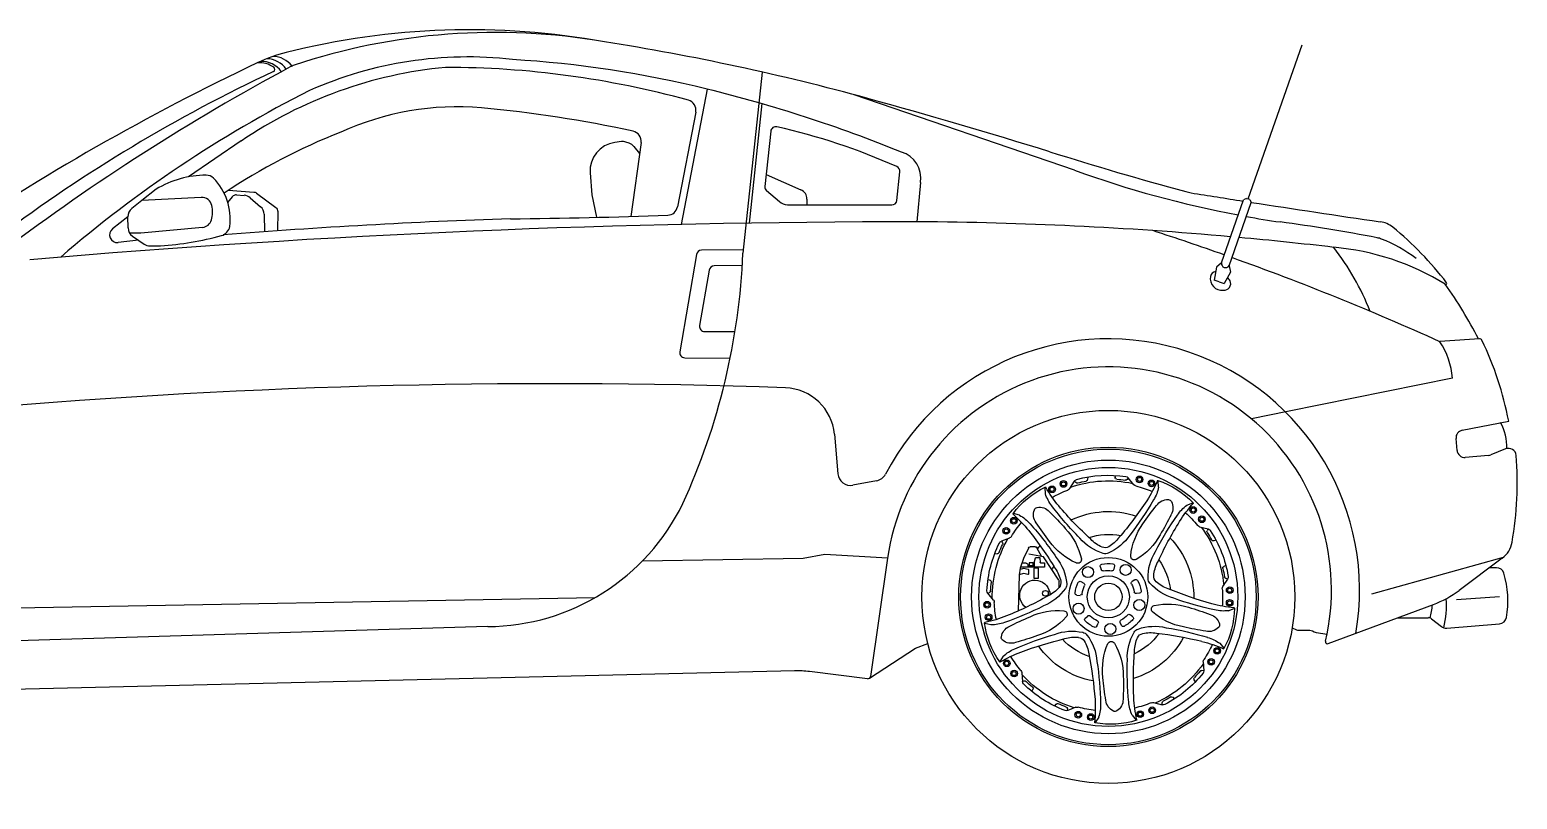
# Model space of a CAD drawing. Header units: millimetres. Extents: x -631 to 3678, y -30 to 1417.
# Drawn here: x 881 to 3678, y -30 to 1417 of the extents above; entities that cross this region are included whole.
import ezdxf

# ---------------------------------------------------------------- set-up
doc = ezdxf.new("R2010")
doc.units = ezdxf.units.MM
doc.layers.add('ceco.net 220 Nissan Z350 - side left', color=7, linetype='Continuous')

msp = doc.modelspace()

# ---------------------------------------------------------------- linework, layer by layer
at = {"layer": 'ceco.net 220 Nissan Z350 - side left'}
for p, q in [((3172.3, 1098.6), (3273.7, 1388.3)), ((2258.7, 1337), (2222.3, 996.6)), ((2154.7, 1305.1), (2105.8, 1050.8)), ((2846, 1152.6), (2431.2, 1294.5)), ((2133.5, 1262), (2099.2, 1083.7)), ((2257.8, 1277.8), (2233.8, 1053.3)), ((1278.9, 1207.6), (1179.8, 1140.3)), ((1993.6, 1206.5), (1981.4, 1205)), ((2008.2, 1203.5), (2002, 1205.6)), ((2030.6, 1204.7), (2011.6, 1065.8)), ((2274.5, 1225.9), (2263.5, 1122.1)), ((2017, 1197.4), (2027.8, 1184.1)), ((1935, 1147.7), (1938.4, 1106.3)), ((2511.7, 1095.9), (2517.2, 1149.8)), ((2265.9, 1144.8), (2331.2, 1115.9)), ((2556, 1129.7), (2549.1, 1055.7)), ((1092, 1095.6), (1073, 1080.6)), ((1118.8, 1116.8), (1092, 1095.6)), ((1203.8, 1101.4), (1092, 1095.6)), ((1253.7, 1092), (1262.1, 1102.6)), ((1270.2, 1106.3), (1284.4, 1105.4)), ((1295.8, 1100.8), (1315.1, 1084.1)), ((1938.4, 1106.3), (1947.1, 1064.3)), ((2290.8, 1093.5), (2266.8, 1113.8)), ((2342.6, 1098.3), (2342.6, 1087.8)), ((3122, 978.4), (3163.6, 1097.1)), ((3136.6, 973.2), (3178.2, 1092)), ((3169.1, 1099.7), (3163.6, 1097.1)), ((3169.1, 1099.7), (3172.3, 1098.6)), ((3175.5, 1097.5), (3172.3, 1098.6)), ((3175.5, 1097.5), (3178.2, 1092)), ((1065.8, 1065.3), (1036.8, 1042.4)), ((1066.1, 1044.3), (1065.8, 1065.3)), ((1321.7, 1070), (1322.3, 1036.9)), ((2306.2, 1087.9), (2502.2, 1087.3)), ((1206.1, 1045.2), (1090.2, 1034.3)), ((1085.4, 1021.2), (1047.3, 1016.9)), ((1090.2, 1034.3), (1069, 1034.3)), ((1074.4, 1028.7), (1096.4, 1013.7)), ((1107.2, 1010.4), (1127.1, 1010.4)), ((3112.5, 970.6), (3108.3, 946.2)), ((3122, 978.4), (3112.5, 970.6)), ((3139.2, 961.3), (3127.2, 939.6)), ((3136.6, 973.2), (3139.2, 961.3)), ((3117.8, 942.9), (3108.3, 946.2)), ((3117.8, 942.9), (3127.2, 939.6)), ((3556.3, 761.9), (3246.2, 699.1)), ((3246.2, 699.1), (3178.5, 685.4)), ((3574.7, 663.7), (3662.2, 681.2)), ((2394.3, 656.3), (2400.9, 582)), ((3565, 626.1), (3563.2, 648.4)), ((3624.3, 616.5), (3580.5, 612.9)), ((3656.4, 628.8), (3628.5, 617.5)), ((2473.4, 568.7), (2429, 560.6)), ((2836.8, 554.2), (2845.8, 568.3)), ((2845.8, 568.3), (2848.4, 565.6)), ((2870.5, 575.9), (2870.4, 571.7)), ((2921.3, 578.9), (2921.9, 574.7)), ((2946.8, 574.3), (2944.5, 571.3)), ((2957.4, 561.4), (2946.8, 574.3)), ((3003.9, 557.1), (3003.3, 568.8)), ((2791.1, 544.4), (2790.3, 556.1)), ((2742.2, 504.2), (2730.9, 507.3)), ((3057.2, 523), (3068.1, 527.3)), ((3080.6, 482.6), (3096.8, 478.4)), ((3096.8, 478.4), (3095, 475.1)), ((2723.7, 461.3), (2708.2, 455.3)), ((2708.2, 455.3), (2710.3, 452.2)), ((3111.7, 457.2), (3107.6, 456)), ((2335.2, 422.8), (2033.1, 418)), ((2376.2, 430), (2335.2, 422.8)), ((2494.2, 423.4), (2376.2, 430)), ((2494.2, 423.4), (2462, 200.8)), ((2696, 432.4), (2700.1, 431.7)), ((2749.9, 422.5), (2743.6, 404.7)), ((2759.4, 442.5), (2749.9, 422.5)), ((2787.5, 425.6), (2760, 431.1)), ((2771.8, 444.8), (2762.4, 444.4)), ((2769.7, 414.8), (2772.6, 424.1)), ((2773.3, 424.6), (2780, 424.7)), ((2784.6, 426.2), (2775, 443.1)), ((2780.7, 424.1), (2781, 415.2)), ((2816.1, 381.8), (2787.5, 425.6)), ((3651.8, 424.8), (3404.5, 355.8)), ((3650.1, 423.5), (3568.8, 362.6)), ((2741.8, 392.2), (2739.6, 323.9)), ((2743.6, 404.7), (2741.8, 392.2)), ((2749.8, 394.4), (2741.8, 392.2)), ((2749.8, 404.2), (2743.3, 402.4)), ((2788.6, 406.2), (2744.2, 406.2)), ((2755, 413.7), (2746.8, 413.7)), ((2758.5, 402.4), (2750.1, 404.2)), ((2758.3, 392.7), (2750.1, 394.4)), ((2758.4, 406.2), (2758.4, 410.3)), ((2769.7, 408.1), (2758.4, 408.1)), ((2759.1, 401.8), (2759.1, 393.4)), ((2767.8, 414.6), (2760.2, 414.6)), ((2760.2, 414.6), (2760.2, 409.4)), ((2760.2, 409.4), (2767.8, 409.4)), ((2767.8, 409.4), (2767.8, 414.6)), ((2778, 404.7), (2769.5, 404.7)), ((2769.5, 404.7), (2769.5, 385.8)), ((2769.7, 414.8), (2769.7, 408.1)), ((2778, 385.8), (2778, 404.7)), ((2781.7, 414.6), (2788.6, 414.6)), ((2789.3, 413.9), (2789.3, 406.9)), ((2894.2, 407.8), (2895.8, 401.8)), ((2921, 408.7), (2919.8, 402.6)), ((3130.2, 409.8), (3126.4, 408)), ((3639.2, 405.3), (3625.9, 405.3)), ((2683.1, 383.2), (2687.1, 381.8)), ((2769.5, 385.8), (2778, 385.8)), ((2816.7, 368.3), (2816.7, 379.9)), ((2857.7, 379.5), (2863.2, 376.5)), ((2959.2, 382.7), (2953.9, 379.3)), ((3124.7, 370.1), (3133.8, 384.2)), ((3133.8, 384.2), (3130.2, 385.4)), ((654.8, 326.2), (1944.6, 349.5)), ((2682.7, 357.3), (2686.1, 359)), ((2693.3, 344.4), (2682.7, 357.3)), ((2850.3, 353.8), (2856.5, 353.5)), ((2968.2, 357.5), (2962.1, 356.8)), ((3322.9, 262.7), (3520.8, 336.4)), ((3564, 345.4), (3644.7, 351.1)), ((2865.9, 310.4), (2870.5, 314.6)), ((2955.3, 313.2), (2950.5, 317.1)), ((3135, 324.6), (3145.9, 328.8)), ((3454, 311.5), (3511.4, 311.5)), ((3517.3, 309.5), (3535.7, 295)), ((1742.2, 294.7), (836.6, 267.4)), ((2688.5, 298), (2677.1, 300.8)), ((2888, 295.3), (2890.3, 301.1)), ((2934.2, 296.8), (2931.6, 302.4)), ((3545.7, 292), (3644.9, 299.9)), ((3119, 263.3), (3126.6, 254.3)), ((2711.6, 239), (2705.2, 229.2)), ((3087.9, 228.5), (3088.9, 211.8)), ((2319.6, 211.5), (582, 170)), ((2456.7, 196.7), (2347.5, 210.1)), ((2746.7, 208.2), (2747.7, 191.5)), ((3088.9, 211.8), (3085.2, 212.5)), ((2747.7, 191.5), (2751.3, 192.6)), ((2765.6, 172.9), (2767.6, 176.6)), ((3073.3, 191.2), (3070.9, 194.6)), ((2808.5, 145.5), (2811, 148.8)), ((2832.9, 137), (2832.4, 140.8)), ((2848.5, 143.1), (2832.9, 137)), ((2994.5, 151.8), (3010.7, 147.6)), ((3010.7, 147.6), (3010.8, 151.4)), ((3034, 158.9), (3031.1, 161.9)), ((2891.2, 124.3), (2884.9, 114.3)), ((2954.4, 128), (2961.8, 118.9))]:
    msp.add_line(p, q, dxfattribs=at)
for points in [[(1254.6, 1114.9), (1302.5, 1111.7, -0.146382), (1307.6, 1109.8), (1343.6, 1082.6, -0.239192), (1347.4, 1074.8), (1346.8, 1038.7)], [(2223, 1003.2), (2144.1, 1002.3, 0.362013), (2134.8, 994.3), (2103.4, 811.4, 0.461953), (2112.8, 800.2), (2198.3, 799.4)], [(2221.1, 973.5), (2168, 972.9, 0.362013), (2158.7, 965), (2140.8, 860.6, 0.466343), (2150.3, 849.4), (2207.4, 849.7)], [(3255.2, 292.5), (3263.4, 288.9, 0.10343), (3267.3, 288.1), (3288.4, 288.1, -0.134075), (3293.3, 286.7), (3296.4, 284.9, 0.096827), (3299.9, 283.6), (3320.7, 280.6)]]:
    msp.add_lwpolyline(points, format="xyb", dxfattribs=at)
msp.add_lwpolyline([(2460.2, 197.7), (2546.8, 254.4), (2570, 262.9)], dxfattribs=at)
for centre, radius, start, end in [((1708.6, -3.1), 1419.8, 79.7288, 104.0716), ((1756.9, 221.2), 1190.5, 80.0921, 108.5403), ((1433.3, 1095.3), 287.4, 104.0716, 115.3636), ((1249.6, -3124.9), 4574.7, 74.6924, 81.0445), ((3232.9, -2700.8), 4488.5, 115.3636, 124.1216), ((3344.1, -2331), 4173.6, 118.2145, 126.9982), ((1741.6, 525.9), 823.9, 95.4798, 124.1688), ((1313.2, 1307.4), 47.3, 55.5475, 94.6447), ((1316.5, 1309.9), 47.3, 36.3059, 91.9302), ((1324.9, 1315.1), 47.3, 35.6383, 87.4165), ((1337.3, 1319.3), 47.3, 38.1887, 88.4321), ((1337.2, 1342.5), 4.79, 295.1207, 55.5475), ((1393.6, 1304.5), 47.9, 108.5403, 118.2145), ((1704.7, 633.4), 732.2, 83.4124, 113.9672), ((1661.4, -382.8), 1728.8, 74.6254, 89.9478), ((1667.9, -664.4), 2028.7, 76.1158, 86.5853), ((2580.6, -1309.2), 2924, 115.1207, 126.9039), ((2463.3, -780.9), 2335.8, 116.8791, 130.7224), ((1547, -1193.9), 2571.8, 67.76, 76.333), ((-860.1, -10684.5), 12423.1, 72.86898, 74.51168), ((1685.8, 740.6), 531.2, 85.1842, 114.4301), ((1518.7, -1056.8), 2336.3, 77.7177, 84.8026), ((2114.7, 1265.7), 19.2, 349.1098, 74.6254), ((2284.1, 1224.9), 9.58, 77.2533, 173.907), ((2017.9, 48.3), 1215.9, 66.046, 77.2533), ((1899.4, 126.5), 1180.2, 111.5412, 123.5781), ((1989.4, 1151), 54.6, 98.4404, 183.47), ((1995.9, 1187.4), 19.2, 71.3835, 96.7861), ((2002.1, 1185.3), 19.2, 38.9578, 71.3835), ((2011.6, 1207.3), 19.2, 352.1965, 77.7177), ((2505.9, 1138), 50.8, 350.5834, 73.3875), ((4872.5, 7780.4), 6911.3, 252.54257, 254.75214), ((2507.7, 1150.7), 9.58, 354.1908, 66.046), ((3521, 3017.5), 1983.3, 250.1017, 259.3231), ((1212.6, 963.6), 179.7, 89.8742, 121.4845), ((1213, 1124.1), 19.2, 44.9581, 89.8742), ((1149.7, 1061), 108.5, 352.477, 44.9581), ((2273, 1121.1), 9.58, 173.907, 229.7758), ((1204.8, 1082.2), 19.2, 12.5136, 92.9452), ((1269.6, 1096.7), 9.58, 86.498, 141.9766), ((1283.3, 1086.3), 19.2, 49.2098, 86.498), ((2306.2, 1111.8), 23.9, 229.7758, 269.8422), ((2323.5, 1098.3), 19.2, 0, 66.0968), ((2502.2, 1096.9), 9.58, 269.8422, 354.1908), ((3080.1, 1204.8), 95.8, 254.7521, 260.8794), ((6871, 24818), 24011.4, 260.87935, 261.11565), ((6871, 24818), 24011.4, 261.15272, 261.73832), ((1084.9, 1065.5), 19.2, 128.4061, 180.8389), ((1168.5, 1074.2), 56.3, 344.5844, 12.5136), ((1302.6, 1069.6), 19.2, 0.9552, 49.2098), ((1682.5, 11897), 10836.2, 270.54222, 272.10788), ((2080.3, 1087.3), 19.2, 272.1079, 349.1098), ((3521, 3017.5), 1983.3, 259.7765, 261.628), ((2542.7, -18319.2), 19374.9, 89.97352, 94.91956), ((1045.7, 1031.1), 14.4, 128.2847, 276.5497), ((1085.2, 1044.5), 19.2, 180.8389, 235.6311), ((1204.3, 1064.3), 19.2, 275.3793, 344.5844), ((1235.3, 1051.2), 22.4, 287.0027, 348.7094), ((2144.3, -10157), 11224, 91.83433, 94.59524), ((2501.4, -6145.5), 7201.4, 84.91903, 89.60054), ((1386.1, -3917.8), 5210.8, 70.4794, 72.0411), ((2854.9, -1843.1), 2922.9, 78.9541, 82.5834), ((3413.9, 1008.4), 47.9, 50.845, 81.7383), ((3051.1, 562.9), 622.5, 37.41, 50.845), ((1107.2, 1029.5), 19.2, 235.6311, 270), ((1084.2, 1615), 606.2, 274.0591, 285.0813), ((2501.4, -6145.5), 7201.4, 83.36592, 84.79179), ((3291.7, 531.2), 478.4, 58.3161, 85.0006), ((2929.2, 698.3), 509, 21.8028, 37.4342), ((3405.8, 978.6), 47.9, 68.8541, 78.9541), ((3329.1, 780.4), 260.4, 52.4085, 68.8541), ((964.7, 1049.9), 1258.7, 335.4098, 357.5721), ((1386.1, -3917.8), 5210.8, 65.6714, 70.3088), ((3122.3, 948.4), 21.2, 167.9333, 278.765), ((3112.1, 951.6), 10.7, 95.7606, 173.2404), ((3130.7, 977.9), 8.76, 176.6877, 246.3226), ((3129.5, 978.3), 8.76, 255.0781, 324.7129), ((3106, 924.5), 38.2, 32.5148, 44.0518), ((3127.2, 939.6), 12.3, 262.2092, 26.0194), ((3544, 939.9), 1.92, 238.3161, 37.41), ((2909.4, 483.4), 779.9, 26.852, 35.6709), ((2909.4, 363.4), 472.3, 350.0686, 152.5382), ((3749.7, -1648.1), 2488, 93.2823, 95.0007), ((3419.8, 753.2), 136.8, 3.6775, 34.3167), ((3607.5, 831), 4.79, 25.7322, 93.2823), ((3051.1, 562.9), 622.5, 10.9577, 25.7322), ((2909.4, 363.4), 419.6, 346.7394, 171.7762), ((1862.3, -11675.4), 12426.8, 87.97141, 95.23103), ((2298.8, 647.8), 95.8, 5.0725, 87.9714), ((3570.1, 634.2), 88.5, 357.0414, 29.7551), ((3577.5, 649.6), 14.4, 101.3237, 184.6993), ((3579.4, 627.2), 14.4, 184.6993, 274.6993), ((3623.1, 630.8), 14.4, 274.6993, 292.001), ((3661.8, 615.5), 14.4, 4.7582, 112.001), ((3044.7, 564.1), 633.6, 349.943, 4.7582), ((2424.7, 584.1), 23.9, 185.0725, 280.3933), ((2469.1, 592.3), 23.9, 280.3933, 332.5382), ((1739.6, 705.7), 411, 270.3698, 334.0902), ((3621.4, 461.8), 47.9, 306.8213, 349.943), ((3639.2, 391), 14.4, 16.8524, 90), ((3480.5, 342.9), 180.1, 350.0363, 16.8524), ((3339.6, 353.7), 180.1, 346.2898, 354.2626), ((3454, 516), 191.6, 290.4223, 306.8213), ((3365, 333.7), 180.1, 346.8063, 4.2964), ((3511.4, 302), 9.58, 51.8154, 90), ((3643.8, 314.2), 14.4, 274.5659, 350.0363), ((3544.6, 306.3), 14.4, 231.8154, 274.5659), ((3321.5, 266.3), 3.83, 166.7394, 290.4223), ((2324.1, 20), 191.6, 82.9996, 91.3686), ((2457.2, 201.5), 4.79, 262.9996, 351.7762)]:
    msp.add_arc(centre, radius, start, end, dxfattribs=at)
at = {"layer": 'ceco.net 220 Nissan Z350 - side left', "extrusion": (0, 0, -1)}
for centre, major_axis, start_param, end_param in [((2909.4, 350.6), (-247.9, 247.9), 5.497787, 11.780972), ((2909.4, 350.6), (199, 199), 3.926991, 10.210176), ((2909.4, 350.6), (196.5, 196.5), 3.926991, 10.210176), ((2909.4, 350.6), (-181.9, 181.9), 5.497787, 11.780972), ((2909.4, 350.6), (172.1, 172.1), 3.926991, 10.210176), ((2825, 562.9), (-4.42, 4.42), 5.497787, 11.780972), ((2825, 562.9), (-2.69, 2.69), 5.497787, 11.780972), ((2909.4, 350.6), (-154.3, 154.3), 0.454662, 0.997157), ((2851.6, 564.6), (-4.89, 4.89), 6.064749, 6.804722), ((2850.9, 568), (-2.45, 2.45), 3.663974, 4.731158), ((2909.4, 350.6), (-161.7, 161.7), 0.521537, 0.930282), ((2909.4, 350.6), (156.8, 156.8), -1.048415, -0.974956), ((2867, 571.7), (2.45, 2.45), 0.800129, 2.166637), ((2925.3, 575.2), (-2.45, 2.45), 3.997571, 5.364079), ((2909.4, 350.6), (156.8, 156.8), -0.714818, -0.641359), ((2941.7, 573.4), (-2.45, 2.45), 3.003846, 4.07103), ((2941.4, 570), (-4.89, 4.89), 0.930282, 1.670255), ((2962.7, 565.8), (-4.89, 4.89), 4.169849, 4.811848), ((2968.1, 571.5), (4.42, 4.42), 3.926991, 10.210176), ((2968.1, 571.5), (-2.69, 2.69), 5.497787, 11.780972), ((2759.4, 674.9), (187.1, 187.1), 1.196795, 1.358441), ((2990.6, 564), (4.42, 4.42), 3.926991, 10.210176), ((2990.6, 564), (2.69, 2.69), 3.926991, 10.210176), ((3002.6, 568.8), (-0.489, 0.489), 5.909184, 8.587556), ((2951, 415.7), (114.7, 114.7), -0.461309, 0.028172), ((2860.4, 410.3), (-114.7, 114.7), 6.136036, 6.625517), ((2791, 556.2), (0.489, 0.489), 3.859838, 6.53821), ((2860.1, 566.7), (-51.3, 51.3), 4.827614, 5.185277), ((3019.9, 690.4), (-187.1, 187.1), 4.805767, 4.967413), ((2803.5, 552.8), (4.42, 4.42), 3.926991, 10.210176), ((2803.5, 552.8), (-2.69, 2.69), 5.497787, 11.780972), ((2909.4, 350.6), (151.9, 151.9), -1.299398, -1.147233), ((2830.9, 557.9), (-4.89, 4.89), 2.923157, 3.565156), ((2483.1, 830.9), (418.5, 418.5), 1.312858, 1.447821), ((2909.4, 350.6), (151.9, 151.9), -0.54254, -0.390375), ((2932.7, 571), (51.3, 51.3), 0.978931, 1.336594), ((3020.8, 508.4), (-17.7, 17.7), 6.099884, 7.127181), ((3021.9, 526.5), (-4.89, 4.89), 0.843995, 1.354228), ((3021.9, 526.5), (4.89, 4.89), -0.216568, 0.293664), ((2730.7, 506.6), (0.489, 0.489), 3.08175, 5.760122), ((2554.6, 308.1), (-187.1, 187.1), 1.510954, 1.6726), ((2707, 440.8), (51.3, 51.3), -0.277706, 0.079957), ((2793.7, 505.3), (17.7, 17.7), 3.27245, 4.299747), ((2776.8, 511.9), (4.89, 4.89), 4.299747, 4.80998), ((2776.8, 511.9), (4.89, 4.89), -1.473205, -0.962973), ((2780, 494.1), (17.7, 17.7), -0.962973, 0.064324), ((2415.2, 119.8), (-387.3, 387.3), 1.561538, 1.64035), ((3275.7, 878.1), (418.5, 418.5), 3.145591, 3.280554), ((3327.2, 952.1), (-472.5, 472.5), 4.667716, 4.797728), ((2909.4, 350.6), (-113.5, 113.5), 0.33555, 1.116269), ((2423.1, 898.2), (472.5, 472.5), 1.36648, 1.496492), ((3427.5, 180.1), (387.3, 387.3), 4.523858, 4.60267), ((3524.3, 165.3), (-418.5, 418.5), 5.973024, 6.107987), ((2537.2, 749.3), (387.3, 387.3), 1.247379, 1.326191), ((3005.9, 518), (-17.7, 17.7), 1.864461, 2.891758), ((3099.7, 464.2), (-51.3, 51.3), 6.084251, 6.441914), ((3266.7, 350.5), (187.1, 187.1), 4.491608, 4.653254), ((2909.4, 350.6), (151.9, 151.9), -0.042761, 0.109404), ((3069, 513.9), (4.42, 4.42), 3.926991, 10.210176), ((3069, 513.9), (-2.69, 2.69), 5.497787, 11.780972), ((3068.3, 526.7), (-0.489, 0.489), 0.404086, 3.082458), ((2717.5, 474.6), (4.42, 4.42), 3.926991, 10.210176), ((2717.5, 474.6), (2.69, 2.69), 3.926991, 10.210176), ((2731.6, 493.8), (-4.42, 4.42), 5.497787, 11.780972), ((2909.4, 350.6), (151.9, 151.9), 4.484008, 4.636173), ((2731.6, 493.8), (-2.69, 2.69), 5.497787, 11.780972), ((2320.9, 93.6), (418.5, 418.5), 0.056221, 0.191184), ((3231.7, 790.6), (387.3, 387.3), 3.267221, 3.346033), ((2739.5, 395.7), (-86.3, 86.3), 1.602464, 2.137581), ((3072.8, 415.5), (-86.3, 86.3), 5.597424, 6.13254), ((3610.6, 139.1), (-472.5, 472.5), 5.924353, 6.054365), ((3082.4, 489.3), (-4.89, 4.89), 4.179794, 4.821793), ((3085.3, 496.5), (-4.42, 4.42), 5.497787, 11.780972), ((3085.3, 496.5), (-2.69, 2.69), 5.497787, 11.780972), ((2909.4, 350.6), (154.3, 154.3), 0.140503, 0.682997), ((3095.1, 471.7), (4.89, 4.89), -0.532595, 0.207377), ((2909.4, 350.6), (-161.7, 161.7), 5.548085, 5.956831), ((2909.4, 350.6), (-154.3, 154.3), 5.481211, 6.023705), ((2909.4, 350.6), (156.8, 156.8), 4.31173, 4.385189), ((2710.7, 448.8), (-4.89, 4.89), 5.956831, 6.696803), ((2707.5, 450.2), (2.45, 2.45), 0.176413, 1.243597), ((2721.2, 467.8), (4.89, 4.89), 1.342415, 1.984414), ((2238.3, 57.3), (472.5, 472.5), 0.109843, 0.239855), ((2898.1, 526.1), (86.3, 86.3), 2.76999, 3.305106), ((2926.7, 521.3), (65.8, 65.8), 2.64943, 3.225894), ((2909.4, 350.6), (-83.1, 83.1), 0.467388, 0.984431), ((2924.3, 505.8), (47.5, 47.5), 2.765685, 3.153456), ((2872, 518.1), (-65.8, 65.8), 2.938314, 3.514778), ((2876.2, 502.9), (47.5, 47.5), 1.439955, 1.827727), ((2899.8, 526.2), (86.3, 86.3), 1.288305, 1.823421), ((2909.4, 350.6), (-113.5, 113.5), 1.592187, 2.372906), ((3098.1, 473.4), (-2.45, 2.45), 4.920611, 5.987795), ((2909.4, 350.6), (156.8, 156.8), 0.208222, 0.281681), ((2909.4, 350.6), (-161.7, 161.7), 1.778174, 2.186919), ((3106.6, 459.3), (-2.45, 2.45), 3.627563, 4.99407), ((2700.7, 435.1), (-2.45, 2.45), 2.740934, 4.107441), ((2762.6, 441), (2.45, 2.45), 4.373858, 5.457286), ((2772, 441.4), (-2.45, 2.45), 0.744897, 1.839876), ((2773.3, 423.9), (0.489, 0.489), 4.232337, 5.480847), ((2909.4, 350.6), (113.5, 113.5), 4.521324, 4.572021), ((2780, 424), (-0.489, 0.489), 0.768458, 2.32634), ((2738.6, 366.8), (-65.8, 65.8), 1.681677, 2.258141), ((2909.4, 350.6), (-52.4, 52.4), 5.497787, 11.780972), ((2851.8, 420.6), (4.89, 4.89), 0.566784, 2.76999), ((2903.1, 456.9), (-9.78, 9.78), 3.398523, 4.336481), ((2903.8, 445.5), (-9.78, 9.78), 3.514778, 4.220226), ((2958.3, 427), (4.89, 4.89), 1.823421, 4.026627), ((3077.1, 387), (65.8, 65.8), 3.906067, 4.482531), ((2909.4, 350.6), (83.1, 83.1), 0.153229, 0.670271), ((2750, 403.5), (0.489, 0.489), -1.053988, -0.582438), ((2750, 393.7), (-0.489, 0.489), 0.516809, 0.988359), ((2755, 410.3), (2.45, 2.45), -0.785398, 0.785398), ((2758.4, 393.4), (-0.489, 0.489), 2.356194, 4.129951), ((2758.4, 401.8), (0.489, 0.489), -0.582438, 0.785398), ((2781.7, 415.2), (0.489, 0.489), 2.356194, 3.897136), ((2788.6, 413.9), (0.489, 0.489), -0.785398, 0.785398), ((2788.6, 406.9), (-0.489, 0.489), 2.356194, 3.926991), ((2909.4, 350.6), (83.1, 83.1), 4.373283, 4.440183), ((2754.3, 366.1), (47.5, 47.5), 0.183318, 0.57109), ((2871.1, 397.2), (7.34, 7.34), 3.926991, 10.210176), ((2897.6, 408.7), (2.45, 2.45), 3.667835, 5.296976), ((2899.2, 402.7), (2.45, 2.45), 2.162205, 3.667835), ((2909.4, 350.6), (44.4, 44.4), -0.986209, -0.647421), ((2909.4, 350.6), (-35.1, 35.1), 0.591408, 0.916554), ((2916.4, 403.2), (-2.45, 2.45), 2.552516, 4.058146), ((2917.6, 409.3), (-2.45, 2.45), 0.923375, 2.552516), ((2941.9, 401.4), (-7.34, 7.34), 5.497787, 11.780972), ((3061.6, 384.4), (47.5, 47.5), 4.022322, 4.410093), ((3127.9, 404.9), (-2.45, 2.45), 5.254208, 6.620716), ((2909.4, 350.6), (-156.8, 156.8), 2.112615, 2.186075), ((2686, 378.6), (2.45, 2.45), -0.456508, 0.91), ((2909.4, 350.6), (-156.8, 156.8), 5.54893, 5.622389), ((2771.2, 353.8), (20.1, 20.1), 2.986197, 7.046799), ((2752.3, 419.7), (-65.8, 65.8), 2.963589, 3.540053), ((2766.4, 412.7), (-47.5, 47.5), 3.079844, 3.467616), ((2813.3, 379.9), (2.45, 2.45), 0.207042, 0.785398), ((2806.3, 377.4), (-9.78, 9.78), 2.141886, 3.079844), ((2817.4, 374.5), (-9.78, 9.78), 2.258141, 2.963589), ((2909.4, 350.6), (44.4, 44.4), 4.040339, 4.379127), ((2856.1, 376.5), (-2.45, 2.45), 5.949923, 7.579065), ((2909.4, 350.6), (35.1, 35.1), 4.04716, 4.372306), ((2861.5, 373.5), (2.45, 2.45), -0.274917, 1.230713), ((2909.4, 350.6), (-28, 28), 5.497787, 11.780972), ((2909.4, 350.6), (-18.2, 18.2), 5.497787, 11.780972), ((2955.8, 376.4), (-2.45, 2.45), 4.989638, 6.495268), ((2909.4, 350.6), (-35.1, 35.1), 1.848045, 2.173191), ((2961, 379.8), (-2.45, 2.45), 0.212083, 1.841224), ((2909.4, 350.6), (44.4, 44.4), 0.270428, 0.609216), ((2998, 385.3), (-9.78, 9.78), 4.771415, 5.476864), ((3057.2, 437.9), (65.8, 65.8), 2.624155, 3.200619), ((3008.6, 389.5), (9.78, 9.78), 3.084364, 4.022322), ((3044, 429.2), (47.5, 47.5), 2.696592, 3.084364), ((3280, 982.3), (-472.5, 472.5), 4.193913, 4.323925), ((3130.6, 366.4), (-4.89, 4.89), 5.426486, 6.068485), ((2909.4, 350.6), (151.9, 151.9), 0.714097, 0.866262), ((3131.3, 388.7), (2.45, 2.45), 2.689687, 3.756871), ((3137.6, 363.1), (-4.42, 4.42), 5.497787, 11.780972), ((3127.9, 387.9), (-4.89, 4.89), 2.186919, 2.926892), ((3137.6, 363.1), (-2.69, 2.69), 5.497787, 11.780972), ((2681.4, 335.9), (4.42, 4.42), 3.926991, 10.210176), ((2681.4, 335.9), (2.69, 2.69), 3.926991, 10.210176), ((2688, 361.7), (-4.89, 4.89), 4.808112, 5.548085), ((2684.6, 362.1), (2.45, 2.45), 0.836541, 1.903725), ((2688, 340), (4.89, 4.89), 0.095723, 0.737722), ((2909.4, 350.6), (-151.9, 151.9), 5.297946, 5.450111), ((2466.5, 933.8), (-472.5, 472.5), 3.411079, 3.541091), ((2791.1, 357.3), (3.82, 3.82), 3.926991, 10.210176), ((2853.3, 328.6), (7.34, 7.34), 3.926991, 10.210176), ((2850.5, 357.3), (2.45, 2.45), 2.411198, 4.040339), ((2856.7, 357), (2.45, 2.45), 0.905568, 2.411198), ((2967.8, 335.4), (7.34, 7.34), 3.926991, 10.210176), ((2961.6, 360.2), (2.45, 2.45), 2.238357, 3.743987), ((2967.8, 361), (2.45, 2.45), 0.609216, 2.238357), ((3021.7, 215.2), (-86.3, 86.3), 0.570875, 1.105992), ((3234.5, 904.4), (418.5, 418.5), 2.569495, 2.704458), ((3171.5, 593.5), (-187.1, 187.1), 4.024228, 4.185874), ((3137.5, 339.3), (4.42, 4.42), 3.926991, 10.210176), ((3137.5, 339.3), (-2.69, 2.69), 5.497787, 11.780972), ((2620.4, 560.7), (187.1, 187.1), 1.978334, 2.13998), ((2684.3, 312.3), (4.42, 4.42), 3.926991, 10.210176), ((2684.3, 312.3), (2.69, 2.69), 3.926991, 10.210176), ((2520.9, 861.9), (418.5, 418.5), 1.888954, 2.023917), ((2976.2, -190.8), (-387.3, 387.3), 0.304901, 0.383713), ((2814, 202.9), (-86.3, 86.3), 0.345827, 0.880944), ((2739, 394.1), (86.3, 86.3), 1.513353, 2.048469), ((2825, 317.5), (-4.89, 4.89), 0.880944, 3.08415), ((2868.3, 307.8), (-2.45, 2.45), 4.693286, 6.322428), ((2872.8, 312.1), (2.45, 2.45), -1.531554, -0.025924), ((2909.4, 350.6), (35.1, 35.1), 2.790523, 3.115669), ((2909.4, 350.6), (35.1, 35.1), 1.533886, 1.859031), ((2909.4, 350.6), (44.4, 44.4), 1.527065, 1.865853), ((2948.3, 314.4), (-2.45, 2.45), 6.246275, 7.751905), ((2953.2, 310.5), (2.45, 2.45), -0.102077, 1.527065), ((2997.2, 327.7), (4.89, 4.89), 3.080058, 5.283264), ((3073.4, 414), (-86.3, 86.3), 4.115739, 4.650855), ((2907.4, -194.9), (-387.3, 387.3), 1.068106, 1.146918), ((3094, 293.4), (-17.7, 17.7), 1.073336, 2.100632), ((3126.3, 396.6), (-51.3, 51.3), 3.806365, 4.164028), ((2984.2, 331.1), (-114.7, 114.7), 2.366125, 2.855606), ((3145.7, 329.4), (-0.489, 0.489), 0.882635, 3.561008), ((2677.3, 301.5), (-0.489, 0.489), 4.173997, 6.852369), ((2837.5, 322.4), (114.7, 114.7), 3.308602, 3.798083), ((2688.7, 370.5), (-51.3, 51.3), 3.570977, 3.92864), ((2733, 271.9), (17.7, 17.7), 4.063576, 5.090872), ((2972, -288.6), (-418.5, 418.5), 0.37038, 0.505343), ((2841.2, 193.1), (65.8, 65.8), -1.145756, -0.569293), ((2858.2, 270.5), (-9.78, 9.78), 1.001504, 1.706952), ((2909.4, 350.6), (44.4, 44.4), 2.783702, 3.12249), ((2884.8, 296.6), (-2.45, 2.45), 2.725357, 4.354498), ((2887.1, 302.4), (2.45, 2.45), -0.351069, 1.15456), ((2913, 290.4), (7.34, 7.34), 3.926991, 10.210176), ((2934.8, 303.9), (-2.45, 2.45), 5.065791, 6.57142), ((2937.4, 298.2), (-2.45, 2.45), 3.436649, 5.065791), ((3038.1, 237), (-65.8, 65.8), 5.451589, 6.028052), ((2969.8, 277.1), (-9.78, 9.78), 6.028052, 6.733501), ((2909.4, 350.6), (83.1, 83.1), 1.409866, 1.926909), ((2977, 268.3), (-9.78, 9.78), 5.911797, 6.849755), ((2995.8, 202.3), (65.8, 65.8), -1.120481, -0.544018), ((2988.6, 216.3), (47.5, 47.5), -1.004226, -0.616455), ((2924.9, -381.6), (472.5, 472.5), -0.672991, -0.542979), ((2923.2, -291.5), (418.5, 418.5), -0.62432, -0.489358), ((3173.6, 827.8), (-387.3, 387.3), 4.074813, 4.153624), ((3098.4, 310.5), (17.7, 17.7), 1.550302, 2.577598), ((3111.5, 298), (4.89, 4.89), 1.040069, 1.550302), ((3111.5, 298), (4.89, 4.89), 0.529836, 1.040069), ((2715, 274.4), (4.89, 4.89), 3.553343, 4.063576), ((2715, 274.4), (4.89, 4.89), 3.04311, 3.553343), ((2726.5, 288.4), (17.7, 17.7), 2.015813, 3.04311), ((2761, 185.9), (-51.3, 51.3), 0.036453, 0.394117), ((2590.5, 793.1), (-387.3, 387.3), 3.58138, 3.660192), ((2980.9, -378.3), (-472.5, 472.5), 0.424002, 0.554014), ((2909.4, 350.6), (113.5, 113.5), 2.534664, 3.315384), ((2909.4, 350.6), (-83.1, 83.1), 4.237299, 4.754342), ((2846.7, 207.8), (47.5, 47.5), -1.073319, -0.685547), ((2852, 260.8), (9.78, 9.78), -0.685547, 0.252411), ((2806.2, 233.8), (47.5, 47.5), 0.252411, 0.640182), ((2795.1, 222.6), (65.8, 65.8), 0.136156, 0.712619), ((3020.4, 214.2), (86.3, 86.3), 3.801579, 4.336696), ((2914.8, 260.1), (4.89, 4.89), 4.336696, 6.539901), ((2815.4, 202), (-86.3, 86.3), 1.827512, 2.362629), ((2909.4, 350.6), (-113.5, 113.5), 2.848824, 3.629544), ((3025.8, 246.9), (-47.5, 47.5), 5.524026, 5.911797), ((3019.8, 10.7), (187.1, 187.1), -0.53494, -0.373294), ((2909.4, 350.6), (-151.9, 151.9), 2.784672, 2.936837), ((3076.3, 204.7), (51.3, 51.3), -0.513094, -0.155431), ((3114, 249.2), (4.42, 4.42), 3.926991, 10.210176), ((3114, 249.2), (-2.69, 2.69), 5.497787, 11.780972), ((3126, 253.9), (-0.489, 0.489), 1.660723, 4.339095), ((2705.8, 228.8), (-0.489, 0.489), 3.395909, 6.074282), ((2840.2, 0.1), (187.1, 187.1), -1.31648, -1.154833), ((2718.3, 225.7), (4.42, 4.42), 3.926991, 10.210176), ((2718.3, 225.7), (-2.69, 2.69), 5.497787, 11.780972), ((2909.4, 350.6), (151.9, 151.9), 3.227371, 3.379536), ((2217.8, 109.6), (-472.5, 472.5), 2.154442, 2.284454), ((2303, 139.1), (-418.5, 418.5), 2.203113, 2.338076), ((3536.6, 212.6), (-418.5, 418.5), 5.396929, 5.531891), ((3624.7, 193.4), (-472.5, 472.5), 5.45055, 5.580562), ((2909.4, 350.6), (-154.3, 154.3), 2.967936, 3.510431), ((3094.8, 229), (-4.89, 4.89), 5.436431, 6.07843), ((3102.6, 228.4), (4.42, 4.42), 3.926991, 10.210176), ((3102.6, 228.4), (2.69, 2.69), 3.926991, 10.210176), ((2732.1, 206.4), (-4.42, 4.42), 5.497787, 11.780972), ((2732.1, 206.4), (-2.69, 2.69), 5.497787, 11.780972), ((2739.8, 207.8), (-4.89, 4.89), 1.656575, 2.298573), ((2909.4, 350.6), (-154.3, 154.3), 4.224574, 4.767068), ((3444.9, 246.8), (-387.3, 387.3), 5.33145, 5.410261), ((2390, 184), (387.3, 387.3), 0.753947, 0.832758), ((2909.4, 350.6), (-161.7, 161.7), 3.034811, 3.443556), ((3073.7, 196.6), (-2.45, 2.45), 4.8842, 6.250707), ((2909.4, 350.6), (156.8, 156.8), 1.464859, 1.538318), ((3084.6, 209.1), (-2.45, 2.45), 6.177248, 7.244432), ((3082, 211.4), (-4.89, 4.89), 2.294838, 3.034811), ((2754.6, 191.9), (-4.89, 4.89), 4.700193, 5.440166), ((2909.4, 350.6), (-161.7, 161.7), 4.291448, 4.700193), ((2752.3, 189.3), (-2.45, 2.45), 0.490572, 1.557756), ((2909.4, 350.6), (-156.8, 156.8), 4.62589, 4.699349), ((2764.6, 178.2), (-2.45, 2.45), 1.484297, 2.850804), ((2813.8, 146.8), (-2.45, 2.45), 6.140837, 7.507344), ((2909.4, 350.6), (-156.8, 156.8), 4.292293, 4.365752), ((2829, 140.3), (-2.45, 2.45), 1.1507, 2.217884), ((2851, 136.7), (-4.89, 4.89), 0.409883, 1.051881), ((2909.4, 350.6), (151.9, 151.9), 2.470513, 2.622678), ((2620.3, 140.6), (-187.1, 187.1), 2.292493, 2.454139), ((2822.2, 146.8), (51.3, 51.3), 0.743543, 1.101206), ((2929.7, 158.5), (17.7, 17.7), 2.806939, 3.834235), ((2912, 157.4), (-17.7, 17.7), 2.329973, 3.357269), ((3020.2, 158.6), (-51.3, 51.3), 5.063002, 5.420665), ((3221.4, 176.4), (-187.1, 187.1), 5.280865, 5.442511), ((2909.4, 350.6), (151.9, 151.9), 1.970734, 2.122899), ((2991.8, 137.4), (4.42, 4.42), 3.926991, 10.210176), ((2991.8, 137.4), (2.69, 2.69), 3.926991, 10.210176), ((2992.8, 145.2), (4.89, 4.89), -1.170859, -0.52886), ((3012.5, 154.3), (-4.89, 4.89), 3.443556, 4.183529), ((3014.2, 151.3), (-2.45, 2.45), 5.51712, 6.584304), ((2909.4, 350.6), (-156.8, 156.8), 3.369252, 3.442712), ((3028.6, 159.5), (2.45, 2.45), -1.343136, 0.023371), ((2830.4, 143.4), (4.89, 4.89), 1.980679, 2.720652), ((2852.9, 129.1), (-4.42, 4.42), 5.497787, 11.780972), ((2852.9, 129.1), (-2.69, 2.69), 5.497787, 11.780972), ((2876.3, 124.7), (-4.42, 4.42), 5.497787, 11.780972), ((2876.3, 124.7), (-2.69, 2.69), 5.497787, 11.780972), ((2884.4, 114.7), (0.489, 0.489), 1.346563, 4.024936), ((2914, 273.4), (-114.7, 114.7), 3.622762, 4.112243), ((2921.8, 142.1), (4.89, 4.89), 2.296706, 2.806939), ((2921.8, 142.1), (-4.89, 4.89), 3.357269, 3.867502), ((2962.3, 119.3), (0.489, 0.489), 0.568476, 3.246848), ((2969.2, 130.2), (4.42, 4.42), 3.926991, 10.210176), ((2969.2, 130.2), (2.69, 2.69), 3.926991, 10.210176)]:
    msp.add_ellipse(centre, major_axis=major_axis, ratio=1, start_param=start_param, end_param=end_param, dxfattribs=at)

doc.saveas('drawing.dxf')
